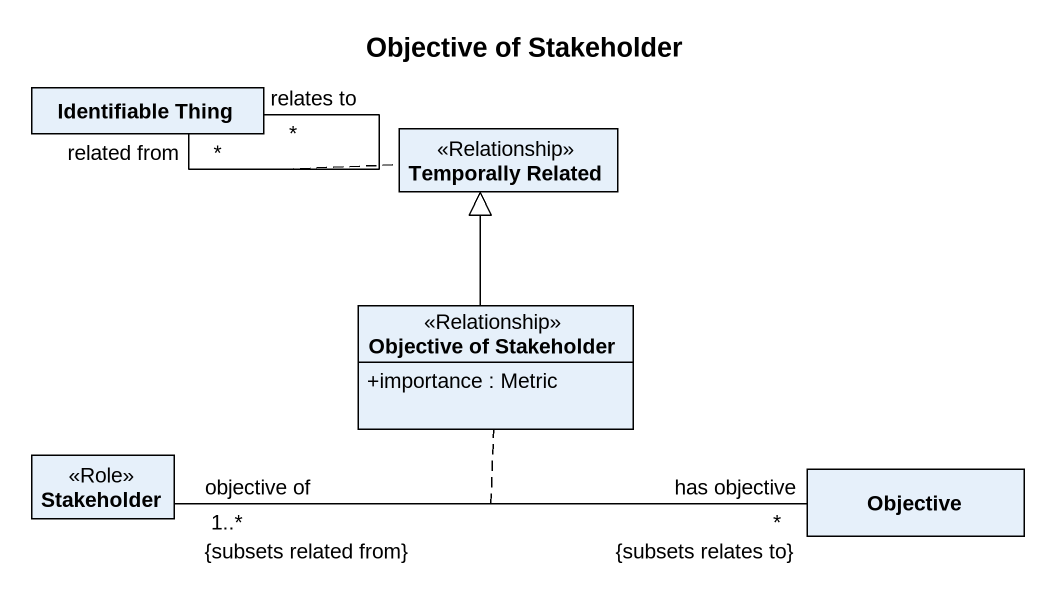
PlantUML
@startuml
title Objective of Stakeholder
hide circle
hide empty members
skinparam classAttributeIconSize 0
class "Identifiable Thing" as Identifiable_Thing
class "Temporally Related" as Temporally_Related <<Relationship>>
class "Objective of Stakeholder" as Objective_of_Stakeholder <<Relationship>> {
  +importance : Metric
}
class Stakeholder <<Role>>
class Objective
Identifiable_Thing "related from\n*" -- "relates to\n*" Identifiable_Thing
(Identifiable_Thing, Identifiable_Thing) .. Temporally_Related
Objective_of_Stakeholder -up-|> Temporally_Related
Stakeholder "objective of\n1..*\n{subsets related from}" -right- "has objective\n*\n{subsets relates to}" Objective
(Stakeholder, Objective) .. Objective_of_Stakeholder
@enduml
